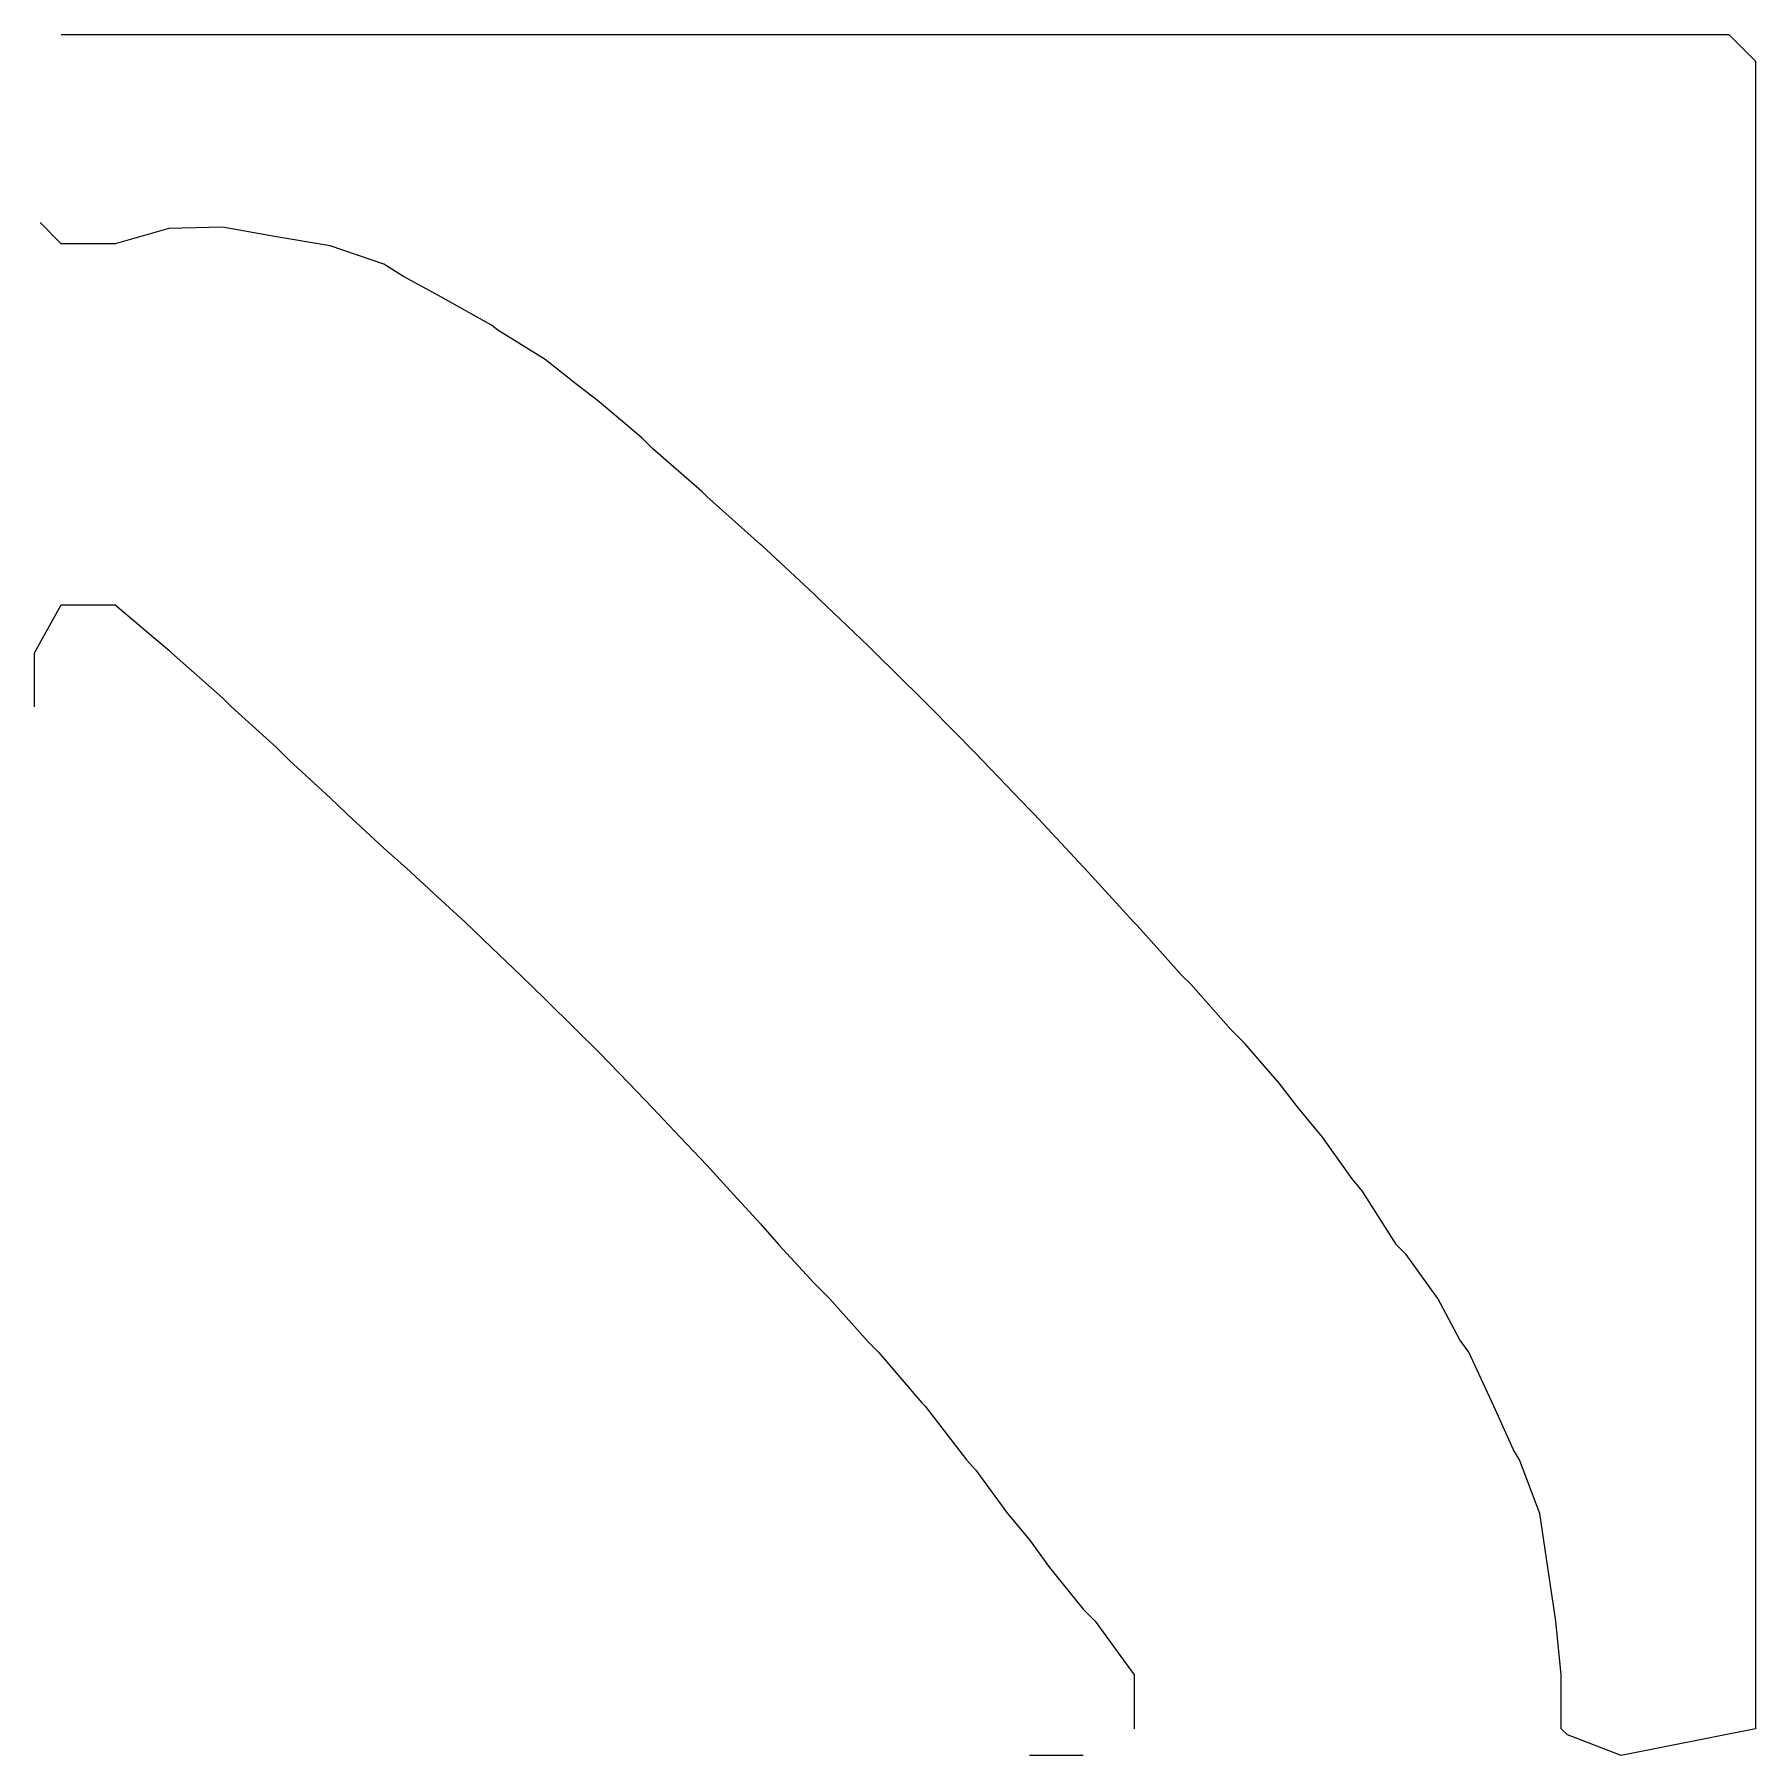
# Model space of a CAD drawing. Header units: metres. Extents: x -0.03 to 1.03, y -0.03 to 1.03.
import ezdxf

# ---------------------------------------------------------------- set-up
doc = ezdxf.new("R2010")
doc.units = ezdxf.units.M

msp = doc.modelspace()

# ---------------------------------------------------------------- linework, layer by layer
for p, q in [((-0.0167, 1.0333), (0.0167, 1.0333)), ((0.0167, 1.0333), (0.05, 1.0333)), ((0.05, 1.0333), (0.0833, 1.0333)), ((0.0833, 1.0333), (0.1167, 1.0333)), ((0.1167, 1.0333), (0.15, 1.0333)), ((0.15, 1.0333), (0.1833, 1.0333)), ((0.1833, 1.0333), (0.2167, 1.0333)), ((0.2167, 1.0333), (0.25, 1.0333)), ((0.25, 1.0333), (0.2833, 1.0333)), ((0.2833, 1.0333), (0.3167, 1.0333)), ((0.3167, 1.0333), (0.35, 1.0333)), ((0.35, 1.0333), (0.3833, 1.0333)), ((0.3833, 1.0333), (0.4167, 1.0333)), ((0.4167, 1.0333), (0.45, 1.0333)), ((0.45, 1.0333), (0.4833, 1.0333)), ((0.4833, 1.0333), (0.5167, 1.0333)), ((0.5167, 1.0333), (0.55, 1.0333)), ((0.55, 1.0333), (0.5833, 1.0333)), ((0.5833, 1.0333), (0.6167, 1.0333)), ((0.6167, 1.0333), (0.65, 1.0333)), ((0.65, 1.0333), (0.6833, 1.0333)), ((0.6833, 1.0333), (0.7167, 1.0333)), ((0.7167, 1.0333), (0.75, 1.0333)), ((0.75, 1.0333), (0.7833, 1.0333)), ((0.7833, 1.0333), (0.8167, 1.0333)), ((0.8167, 1.0333), (0.85, 1.0333)), ((0.85, 1.0333), (0.8833, 1.0333)), ((0.8833, 1.0333), (0.9167, 1.0333)), ((0.9167, 1.0333), (0.95, 1.0333)), ((0.95, 1.0333), (0.9833, 1.0333)), ((0.9833, 1.0333), (1.0167, 1.0333)), ((1.0167, 1.0333), (1.0333, 1.0167)), ((1.0333, 1.0167), (1.0333, 0.9833)), ((1.0333, 0.9833), (1.0333, 0.95)), ((1.0333, 0.95), (1.0333, 0.9167)), ((-0.0167, 0.9035), (-0.0298, 0.9167)), ((0.05, 0.913), (0.0167, 0.9035)), ((0.0833, 0.9139), (0.05, 0.913)), ((0.1167, 0.9078), (0.0833, 0.9139)), ((0.15, 0.9023), (0.1167, 0.9078)), ((1.0333, 0.9167), (1.0333, 0.8833)), ((0.0167, 0.9035), (-0.0167, 0.9035)), ((0.1833, 0.891), (0.15, 0.9023)), ((0.1954, 0.8833), (0.1833, 0.891)), ((0.2167, 0.8718), (0.1954, 0.8833)), ((1.0333, 0.8833), (1.0333, 0.85)), ((0.25, 0.8532), (0.2167, 0.8718)), ((0.2539, 0.85), (0.25, 0.8532)), ((0.2833, 0.8318), (0.2539, 0.85)), ((1.0333, 0.85), (1.0333, 0.8167)), ((0.3023, 0.8167), (0.2833, 0.8318)), ((0.3167, 0.8056), (0.3023, 0.8167)), ((1.0333, 0.8167), (1.0333, 0.7833)), ((0.3431, 0.7833), (0.3167, 0.8056)), ((0.35, 0.7764), (0.3431, 0.7833)), ((1.0333, 0.7833), (1.0333, 0.75)), ((0.3803, 0.75), (0.35, 0.7764)), ((0.3833, 0.747), (0.3803, 0.75)), ((0.4167, 0.7172), (0.3833, 0.747)), ((1.0333, 0.75), (1.0333, 0.7167)), ((0.4172, 0.7167), (0.4167, 0.7172)), ((0.45, 0.6864), (0.4172, 0.7167)), ((1.0333, 0.7167), (1.0333, 0.6833)), ((0.4531, 0.6833), (0.45, 0.6864)), ((0.4833, 0.6544), (0.4531, 0.6833)), ((1.0333, 0.6833), (1.0333, 0.65)), ((-0.0332, 0.65), (-0.0167, 0.6798)), ((-0.0167, 0.6798), (0.0167, 0.6798)), ((0.0167, 0.6798), (0.05, 0.6517)), ((0.05, 0.6517), (0.0517, 0.65)), ((0.4878, 0.65), (0.4833, 0.6544)), ((-0.0333, 0.6167), (-0.0332, 0.65)), ((0.0517, 0.65), (0.0833, 0.6221)), ((0.5167, 0.6215), (0.4878, 0.65)), ((1.0333, 0.65), (1.0333, 0.6167)), ((0.0833, 0.6221), (0.0888, 0.6167)), ((0.5215, 0.6167), (0.5167, 0.6215)), ((0.0888, 0.6167), (0.1167, 0.5914)), ((0.55, 0.5877), (0.5215, 0.6167)), ((1.0333, 0.6167), (1.0333, 0.5833)), ((0.1167, 0.5914), (0.1247, 0.5833)), ((0.5543, 0.5833), (0.55, 0.5877)), ((0.1247, 0.5833), (0.15, 0.5602)), ((0.5833, 0.553), (0.5543, 0.5833)), ((1.0333, 0.5833), (1.0333, 0.55)), ((0.15, 0.5602), (0.1606, 0.55)), ((0.1606, 0.55), (0.1833, 0.5291)), ((0.5863, 0.55), (0.5833, 0.553)), ((0.6167, 0.5174), (0.5863, 0.55)), ((1.0333, 0.55), (1.0333, 0.5167)), ((0.1833, 0.5291), (0.1973, 0.5167)), ((0.1973, 0.5167), (0.2167, 0.4986)), ((0.6174, 0.5167), (0.6167, 0.5174)), ((0.6477, 0.4833), (0.6174, 0.5167)), ((1.0333, 0.5167), (1.0333, 0.4833)), ((0.2167, 0.4986), (0.2334, 0.4833)), ((0.2334, 0.4833), (0.25, 0.4674)), ((0.65, 0.4811), (0.6477, 0.4833)), ((0.678, 0.45), (0.65, 0.4811)), ((1.0333, 0.4833), (1.0333, 0.45)), ((0.25, 0.4674), (0.2684, 0.45)), ((0.2684, 0.45), (0.2833, 0.4354)), ((0.6833, 0.4447), (0.678, 0.45)), ((1.0333, 0.45), (1.0333, 0.4167)), ((0.7082, 0.4167), (0.6833, 0.4447)), ((0.2833, 0.4354), (0.3023, 0.4167)), ((0.3023, 0.4167), (0.3167, 0.4023)), ((0.7167, 0.408), (0.7082, 0.4167)), ((1.0333, 0.4167), (1.0333, 0.3833)), ((0.7381, 0.3833), (0.7167, 0.408)), ((0.3167, 0.4023), (0.3351, 0.3833)), ((0.3351, 0.3833), (0.35, 0.368)), ((0.75, 0.3679), (0.7381, 0.3833)), ((1.0333, 0.3833), (1.0333, 0.35)), ((0.35, 0.368), (0.3669, 0.35)), ((0.765, 0.35), (0.75, 0.3679)), ((0.3669, 0.35), (0.3833, 0.3326)), ((0.7833, 0.3241), (0.765, 0.35)), ((1.0333, 0.35), (1.0333, 0.3167)), ((0.3833, 0.3326), (0.3978, 0.3167)), ((0.7896, 0.3167), (0.7833, 0.3241)), ((0.3978, 0.3167), (0.4167, 0.2963)), ((0.8108, 0.2833), (0.7896, 0.3167)), ((1.0333, 0.3167), (1.0333, 0.2833)), ((0.4167, 0.2963), (0.4281, 0.2833)), ((0.4281, 0.2833), (0.45, 0.2594)), ((0.8167, 0.2772), (0.8108, 0.2833)), ((1.0333, 0.2833), (1.0333, 0.25)), ((0.8363, 0.25), (0.8167, 0.2772)), ((0.45, 0.2594), (0.4594, 0.25)), ((0.4594, 0.25), (0.4833, 0.2232)), ((0.85, 0.2243), (0.8363, 0.25)), ((1.0333, 0.25), (1.0333, 0.2167)), ((0.8556, 0.2167), (0.85, 0.2243)), ((0.4833, 0.2232), (0.4898, 0.2167)), ((0.4898, 0.2167), (0.5167, 0.1852)), ((0.8712, 0.1833), (0.8556, 0.2167)), ((1.0333, 0.2167), (1.0333, 0.1833)), ((0.5167, 0.1852), (0.5186, 0.1833)), ((0.5186, 0.1833), (0.5443, 0.15)), ((0.8833, 0.1561), (0.8712, 0.1833)), ((1.0333, 0.1833), (1.0333, 0.15)), ((0.5443, 0.15), (0.55, 0.1436)), ((0.8871, 0.15), (0.8833, 0.1561)), ((0.8997, 0.1167), (0.8871, 0.15)), ((1.0333, 0.15), (1.0333, 0.1167)), ((0.55, 0.1436), (0.5698, 0.1167)), ((0.5698, 0.1167), (0.5833, 0.1003)), ((0.9045, 0.0833), (0.8997, 0.1167)), ((1.0333, 0.1167), (1.0333, 0.0833)), ((0.5833, 0.1003), (0.5958, 0.0833)), ((0.5958, 0.0833), (0.6167, 0.0574)), ((0.9096, 0.05), (0.9045, 0.0833)), ((1.0333, 0.0833), (1.0333, 0.05)), ((0.6167, 0.0574), (0.624, 0.05)), ((0.624, 0.05), (0.6482, 0.0167)), ((0.9129, 0.0167), (0.9096, 0.05)), ((1.0333, 0.05), (1.0333, 0.0167)), ((0.6482, 0.0167), (0.6482, -0.0167)), ((0.9129, -0.0167), (0.9129, 0.0167)), ((1.0333, 0.0167), (1.0333, -0.0167)), ((0.9167, -0.0205), (0.9129, -0.0167)), ((0.95, -0.0333), (0.9167, -0.0205)), ((1.0333, -0.0167), (0.95, -0.0333)), ((0.6167, -0.0333), (0.5833, -0.0333))]:
    msp.add_line(p, q)

doc.saveas('drawing.dxf')
